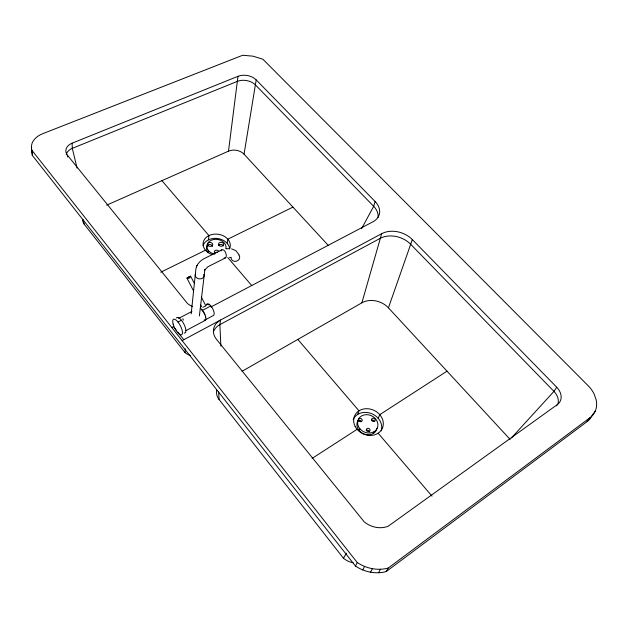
<?xml version="1.0" encoding="UTF-8"?>
<svg xmlns="http://www.w3.org/2000/svg" width="628" height="628" viewBox="0 0 628 628"><rect width="100%" height="100%" fill="white"/><g stroke="black" fill="none" stroke-linecap="round" stroke-linejoin="round"><path stroke-width="0.94" d="M190.559 355.613A17.788 14.821 5.3 0 1 185.095 352.661L185.276 348.807M592.173 415.265A27.42 20.826 33.3 0 1 587.047 421.671L386.204 571.566A36.801 32.986 37.4 0 1 355.479 566.064L32.318 155.383L32.02 150.555M32.318 155.383C32.012 150.532 30.128 145.06 33.402 140.719A21.619 15.237 -0.3 0 1 42.555 133.764L242.714 55.248L253.06 56.182L262.889 59.236L588.091 385.655A27.593 20.881 33.2 0 1 594.08 393.897L596.184 399.887L596.6 402.878A27.593 20.881 33.2 0 1 590.077 417.651L587.047 421.671M191.187 313.859L195.936 268.47C196.831 264.066 200.348 260.636 204.202 258.595L221.857 249.826L223.121 249.803A4.38 2.292 68.4 0 1 225.672 252.778L226.261 254.968A4.514 2.363 68.4 0 1 225.334 257.967L207.852 266.774L204.547 270.291L204.869 269.585L199.374 315.994M208.457 239.849L208.951 235.586L161.93 180.66M208.527 250.69L208.276 252.801A9.624 7.481 7.4 0 1 207.499 245.273M106.658 205.152L228.49 151.16L237.981 76.31A13.204 8.925 9.2 0 1 256.185 79.897L375.136 201.533A19.405 14.303 16 0 1 372.985 221.77L211.149 306.856M227.242 243.421L227.831 239.182L292.938 207.114M256.185 79.897L244.049 154.182L328.491 245.619M242.031 371.313L361.877 302.814L381.675 233.687A22.451 16.878 18.8 0 1 412.337 239.574L556.73 387.233A14.891 11.406 32.3 0 1 557.413 404.534L556.471 405.9M375.136 201.533L373.676 206.298L361.657 228.584M510.101 439.38L388.434 307.838L412.337 239.574M357.567 414.519L358.988 410.822L297.845 339.41M359.24 430.651L359.954 428.838M378.229 418.342L379.759 414.668L447.018 371.172M373.597 433.304L374.359 431.491M196.368 266.853L196.69 266.146M196.784 265.942L197.074 265.322M355.479 566.064L357.246 562.523L31.847 150.21M362.749 569.926L364.578 566.401M370.567 572.187L372.451 568.685M378.519 572.744L380.458 569.251M386.204 571.566L388.19 568.073L590.077 417.651M353.203 562.774A19.617 17.812 37.1 0 1 343.453 558.229L346.397 553.221M556.73 387.233L553.959 391.377L511.404 437.944M592.683 414.59L595.218 411.23M557.413 404.534L388.151 526.264A23.314 20.606 33.5 0 1 364.326 521.962L216.424 339.253A16.783 13.879 8.4 0 1 220.546 320.037L219.871 324.645L220.883 346.193M312.092 458.432L357.096 429.332M206.887 304.305L206.526 304.462L207.114 304.117M205.694 305.86L202.844 307.335M193.636 291.133L186.932 278.078L188.149 277.443M190.629 276.202L190.056 276.501L190.629 276.202L194.201 283.157M182.128 340.627L381.675 233.687M204.854 320.029L213.394 315.491A6.531 2.473 62.1 0 0 212.711 308.709A6.531 2.473 62.1 0 0 207.428 303.881L206.95 304.344A6.531 2.473 62.1 0 0 206.698 305.161M185.927 330.626L205.073 320.453M177.999 322.062L181.461 320.249M202.31 310.436L210.906 305.922M171.797 327.541L173.461 326.67L176.499 330.509M178.58 318.427L191.956 311.433M189.939 276.571L189.413 276.838L189.899 276.555M188.274 278.557L190.213 277.568M188.047 277.498L188.549 277.238M189.012 277.042L189.523 276.783L188.51 277.254M189.052 277.026L188.094 277.505M187.67 277.725L188.196 277.458M160.784 272.214L205.466 250.203M187.537 277.788L186.94 278.078M67.596 157L67.502 155.289A12.497 8.871 0.8 0 1 72.079 143.192L237.981 76.31M225.334 257.967L224.07 257.967M226.174 248.79L229.275 248.609M229.479 257.386L230.523 257.48M231.591 248.853L235.885 250.658L239.142 254.905M227.744 257.535L251.828 285.661M378.15 433.21L432.017 496.128M67.502 155.289L187.615 303.669A21.423 17.192 6.2 0 0 192.435 306.464M177.716 332.047L183.792 339.732M82.77 220.302A10.495 7.889 0 0 0 84.231 224.251L185.095 352.661M216.723 390.192A14.311 12.372 8.7 0 0 219.101 399.581L343.453 558.229M182.748 318.741L183.486 320.06M201.345 297.075L205.811 305.765M200.787 305.051L201.682 306.794M83.022 219.557L84.231 224.251M77.071 168.155L72.314 148.341L72.079 143.192M31.4 146.983L31.879 152.164M218.63 391.754L219.101 399.581M388.19 568.073A37.06 33.135 37 0 1 357.246 562.523M361.877 302.814A19.413 15.425 19.7 0 1 388.434 307.838M228.49 151.16A11.273 8.125 8.7 0 1 244.049 154.182M557.994 403.78A14.797 11.375 32.4 0 0 553.959 391.377L410.618 244.229A22.325 16.846 18.9 0 0 380.136 238.381L219.871 324.645A16.681 13.84 8.4 0 0 213.551 331.521M66.215 154.802A12.427 8.863 0.7 0 1 72.314 148.341L237.337 81.365A13.133 8.918 9.2 0 1 255.447 84.929L373.676 206.298A19.295 14.279 16 0 1 378.127 217.374M212.57 254.662A13.683 10.598 7.5 0 1 203.739 240.736A13.683 10.598 7.5 0 1 221.119 234.919A13.683 10.598 7.5 0 1 229.542 248.978M214.76 254.136A9.656 7.489 7.4 0 1 206.965 245.038A9.656 7.489 7.4 0 1 218.081 239.511A9.656 7.489 7.4 0 1 225.915 248.586M377.028 428.241A10.393 8.878 24.9 0 1 363.165 433.658A10.393 8.878 24.9 0 1 358.721 419.52M353.171 419.614A15.127 12.913 24.9 0 1 371.556 413.624A15.127 12.913 24.9 0 1 381.22 430.824M203.079 245.47A13.612 10.574 7.4 0 1 217.359 238.467A13.612 10.574 7.4 0 1 229.667 248.672M366.124 430.478A1.9 1.625 25.4 0 1 369.319 431.923M357.827 421.812A1.884 1.609 24 0 1 361.398 421.498M371.462 420.305A1.884 1.601 25.1 0 1 374.453 421.592M215.121 253.351A2.363 1.845 7.4 0 1 215.294 250.431A2.363 1.845 7.4 0 1 218.858 251.49M218.536 245.415A2.543 1.97 7.7 0 1 220.962 244.433A2.543 1.97 7.7 0 1 223.207 245.878M214.572 252.841A2.363 1.845 7.4 0 1 217.367 252.495M207.405 246.05A2.551 1.978 7 0 1 210.035 244.551A2.551 1.978 7 0 1 212.445 246.482M176.413 318.011A8.737 3.062 62.1 0 1 183.855 323.993A8.737 3.062 62.1 0 1 184.122 332.981M200.277 308.246A7.034 2.606 62.1 0 1 205.332 315.641A7.034 2.606 62.1 0 1 204.336 320.492M205.34 319.589A6.563 2.433 62.1 0 1 204.171 320.068M201.329 309.376A6.563 2.433 62.1 0 1 204.822 314.785M205.325 316.3A6.563 2.433 62.1 0 1 205.584 317.658M203.825 274.373A4.435 3.517 6.1 0 1 199.406 278.895A4.435 3.517 6.1 0 1 195.661 273.69M221.056 250.925A4.514 2.363 68.4 0 1 221.857 249.826M238.883 255.141A4.333 3.752 -14.3 0 1 236.379 261.193A4.333 3.752 -14.3 0 1 231.151 257.213M208.457 304.674A5.581 2.12 62.1 0 1 209.179 304.965M210.827 306.472A5.581 2.12 62.1 0 1 211.644 307.587M190.363 276.344L189.766 276.658L190.355 276.336M355.118 426.357A15.213 12.953 24.8 0 0 380.749 430.902A15.213 12.953 24.8 0 0 369.602 408.946A15.213 12.953 24.8 0 0 355.118 426.357M358.572 426.757A10.425 8.894 24.8 0 0 376.141 429.913A10.425 8.894 24.8 0 0 368.55 414.841A10.425 8.894 24.8 0 0 358.572 426.757M366.634 430.667A1.908 1.633 25.3 0 0 369.845 430.934A1.908 1.633 25.3 0 0 368.157 428.28A1.908 1.633 25.3 0 0 366.634 430.667M371.737 420.383A1.892 1.601 25 0 0 374.916 420.964A1.892 1.601 25 0 0 373.55 418.24A1.892 1.601 25 0 0 371.737 420.383M358.863 420.823A1.892 1.617 23.9 0 0 362.058 420.917A1.892 1.617 23.9 0 0 360.229 418.381A1.892 1.617 23.9 0 0 358.863 420.823M219.439 245.705A2.551 1.978 7.8 0 0 223.592 244.787A2.551 1.978 7.8 0 0 220.255 242.369A2.551 1.978 7.8 0 0 219.439 245.705M208.512 245.846A2.559 1.978 7 0 0 212.672 244.889A2.559 1.978 7 0 0 209.297 242.502A2.559 1.978 7 0 0 208.512 245.846M173.132 324.064A8.753 3.038 62.1 0 0 181.571 334.779A8.753 3.038 62.1 0 0 178.054 322.133A8.753 3.038 62.1 0 0 173.132 324.064"/></g></svg>
